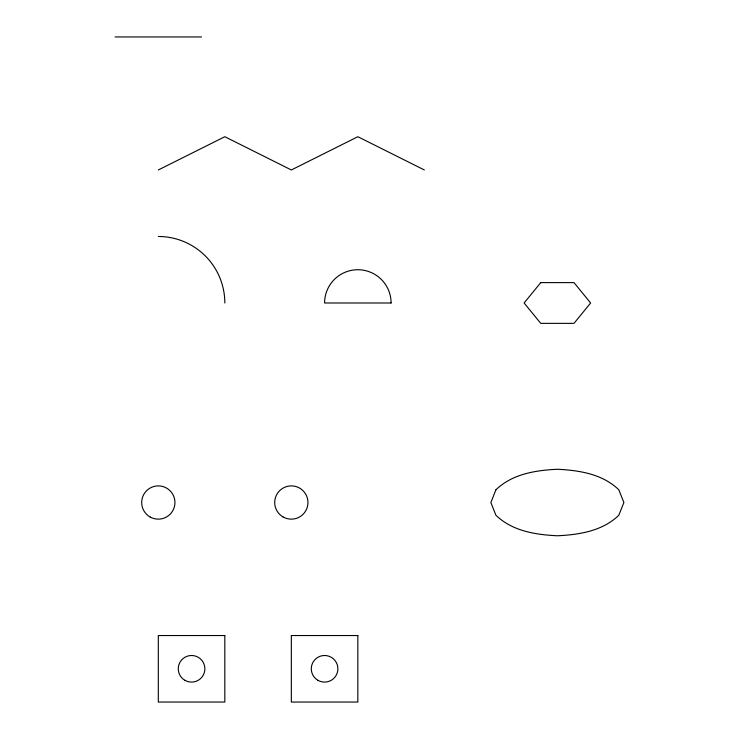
<?xml version="1.0" encoding="UTF-8"?>
<svg xmlns="http://www.w3.org/2000/svg" width="739" height="739" viewBox="0 0 739 739"><rect width="100%" height="100%" fill="white"/><g stroke="black" fill="none" stroke-linecap="round" stroke-linejoin="round"><path stroke-width="1.11" d="M158.312 169.97L224.822 136.715L291.332 169.97L357.842 136.715L424.352 169.97M115.118 36.95L201.516 36.95M158.312 236.48A66.51 66.51 0 0 1 224.822 302.99M495.924 489.791L490.862 502.52L495.924 515.249C512.256 531.082 535.553 534.722 557.372 535.775C579.2 534.722 602.497 531.082 618.82 515.249L623.882 502.52L618.82 489.791C602.497 473.958 579.2 470.318 557.372 469.265C535.553 470.318 512.256 473.958 495.924 489.791M540.745 282.621L524.117 302.99L540.745 323.359L574 323.359L590.627 302.99L574 282.621L540.745 282.621M391.097 302.99L324.587 302.99A33.255 33.255 0 0 1 357.842 269.735A33.255 33.255 0 0 1 391.097 302.99M224.822 635.54L158.312 635.54L158.312 702.05L224.822 702.05L224.822 635.54M357.842 635.54L291.332 635.54L291.332 702.05L357.842 702.05L357.842 635.54M317.936 680.314A13.302 13.302 0 0 0 337.889 668.795A13.302 13.302 0 0 0 317.936 657.276A13.302 13.302 0 0 0 317.936 680.314M184.916 680.314A13.302 13.302 0 0 0 204.869 668.795A13.302 13.302 0 0 0 184.916 657.276A13.302 13.302 0 0 0 184.916 680.314M283.019 516.921A16.627 16.627 0 0 0 307.96 502.52A16.627 16.627 0 0 0 283.019 488.119A16.627 16.627 0 0 0 283.019 516.921M149.999 516.921A16.627 16.627 0 0 0 174.94 502.52A16.627 16.627 0 0 0 149.999 488.119A16.627 16.627 0 0 0 149.999 516.921"/></g></svg>
